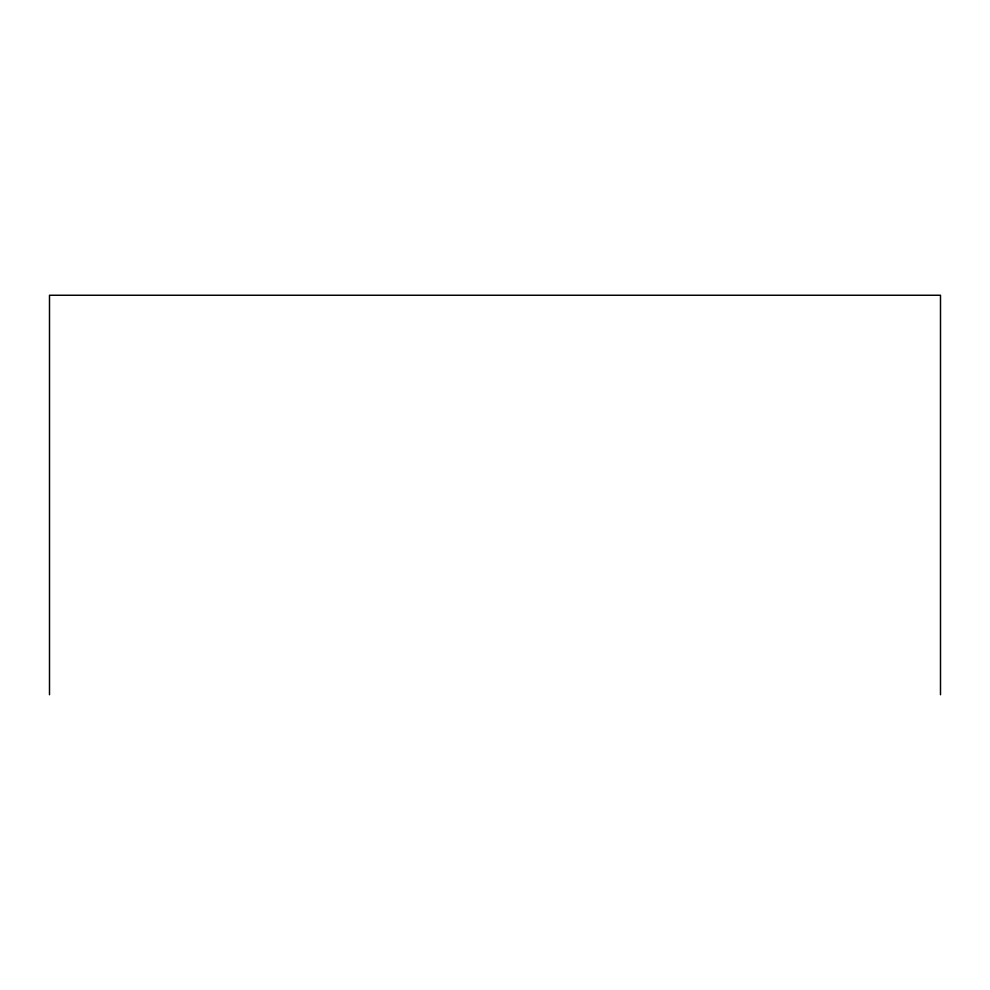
<?xml version="1.0" encoding="UTF-8"?>
<svg xmlns="http://www.w3.org/2000/svg" width="990" height="990" viewBox="0 0 990 990"><rect width="100%" height="100%" fill="white"/><g stroke="black" fill="none" stroke-linecap="round" stroke-linejoin="round"><path stroke-width="1.49" d="M940.5 694.745L940.5 295.255L49.5 295.255L49.5 694.745"/></g></svg>
